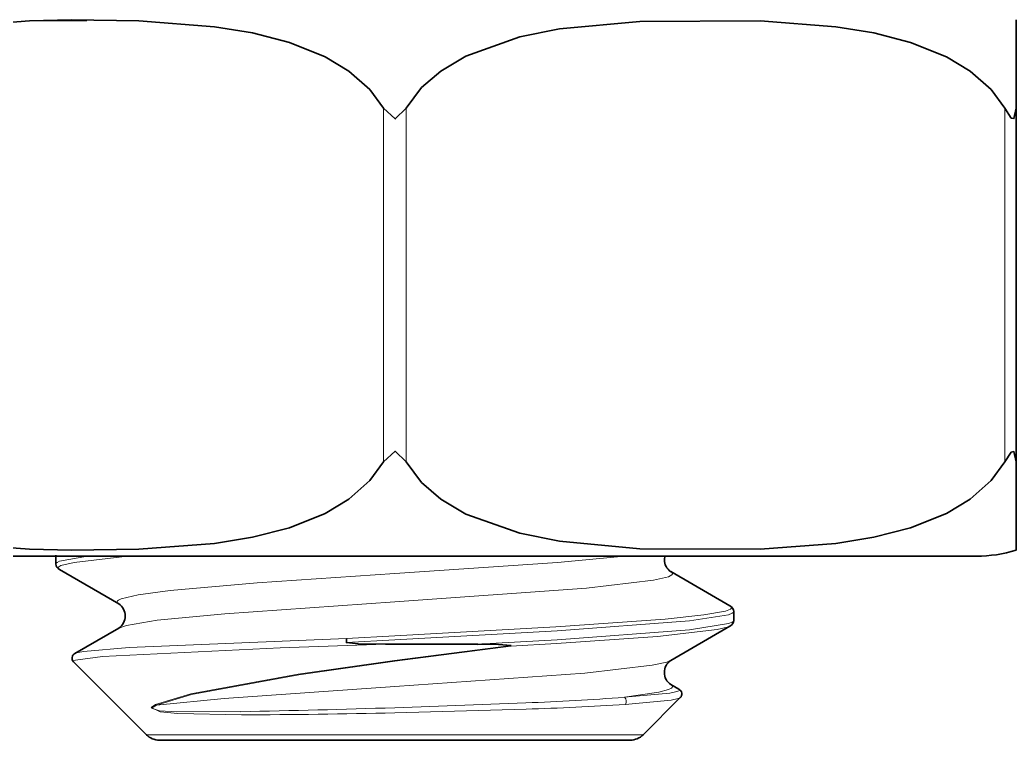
# Model space of a CAD drawing. Extents: x 218 to 1434, y 54 to 743.
# Drawn here: x 450.656 to 455.065, y 662.412 to 665.601 of the extents above; entities that cross this region are included whole.
import ezdxf

# ---------------------------------------------------------------- set-up
doc = ezdxf.new("R2010")
doc.units = 0

msp = doc.modelspace()

# ---------------------------------------------------------------- linework, layer by layer
at = {"color": 7, "lineweight": 13, "ltscale": 0.00519}
msp.add_line((450.9522, 665.5972), (450.7447, 665.5972), dxfattribs=at)
at = {"color": 7, "lineweight": 35, "ltscale": 0.009785}
for p, q in [((455.0654, 665.2092), (455.0654, 665.6006)), ((455.0654, 663.2525), (455.0654, 663.6439))]:
    msp.add_line(p, q, dxfattribs=at)
at = {"color": 7, "lineweight": 13, "ltscale": 0.039131}
for p, q in [((452.2654, 663.6439), (452.2654, 665.2092)), ((452.3654, 663.6439), (452.3654, 665.2092)), ((455.0154, 663.6439), (455.0154, 665.2092))]:
    msp.add_line(p, q, dxfattribs=at)
at = {"color": 7, "lineweight": 35, "ltscale": 0.039131}
msp.add_line((455.0654, 663.6439), (455.0654, 665.2092), dxfattribs=at)
at = {"color": 7, "lineweight": 35, "ltscale": 0.000984192}
for p, q in [((450.8154, 663.1918), (450.8154, 663.2312)), ((453.8154, 662.9418), (453.8154, 662.9812))]:
    msp.add_line(p, q, dxfattribs=at)
at = {"color": 7, "lineweight": 35, "ltscale": 0.030886}
msp.add_line((450.9754, 663.2266), (449.7399, 663.2266), dxfattribs=at)
at = {"color": 7, "lineweight": 35, "ltscale": 0.097886}
msp.add_line((454.8908, 663.2266), (450.9754, 663.2266), dxfattribs=at)
at = {"color": 7, "lineweight": 35, "ltscale": 0.000377877}
msp.add_line((453.5104, 663.2266), (453.5086, 663.2115), dxfattribs=at)
at = {"color": 7, "lineweight": 35, "ltscale": 0.007572}
for p, q in [((450.8317, 663.1672), (451.0937, 663.0151)), ((453.799, 663.0059), (453.5371, 663.1579)), ((453.799, 662.9172), (453.5371, 662.7651))]:
    msp.add_line(p, q, dxfattribs=at)
at = {"color": 7, "lineweight": 35, "ltscale": 0.005623}
msp.add_line((450.8991, 662.795), (451.0937, 662.9079), dxfattribs=at)
at = {"color": 7, "lineweight": 13, "ltscale": 0.017866}
msp.add_line((453.0289, 662.9133), (452.3154, 662.8735), dxfattribs=at)
at = {"color": 7, "lineweight": 13, "ltscale": 0.017982}
msp.add_line((453.0345, 662.896), (452.3163, 662.8563), dxfattribs=at)
at = {"color": 7, "lineweight": 35, "ltscale": 0.000433839}
msp.add_line((452.101, 662.8448), (452.1018, 662.8621), dxfattribs=at)
at = {"color": 7, "lineweight": 13, "ltscale": 0.00539}
msp.add_line((452.101, 662.8448), (452.3163, 662.8563), dxfattribs=at)
at = {"color": 7, "lineweight": 13, "ltscale": 0.005346}
msp.add_line((452.1018, 662.8621), (452.3154, 662.8735), dxfattribs=at)
at = {"color": 7, "lineweight": 35, "ltscale": 0.010194}
msp.add_line((452.6825, 662.8365), (452.2748, 662.8365), dxfattribs=at)
at = {"color": 7, "lineweight": 13, "ltscale": 0.012997}
msp.add_line((452.3144, 662.7644), (452.83, 662.8307), dxfattribs=at)
at = {"color": 7, "lineweight": 13, "ltscale": 0.008814}
msp.add_line((453.0345, 662.8566), (452.6825, 662.8365), dxfattribs=at)
at = {"color": 7, "lineweight": 13, "ltscale": 0.005044}
msp.add_line((453.0305, 662.8394), (452.8291, 662.8275), dxfattribs=at)
at = {"color": 7, "lineweight": 35, "ltscale": 8.27956e-05}
msp.add_line((452.8291, 662.8275), (452.83, 662.8307), dxfattribs=at)
at = {"color": 7, "lineweight": 13, "ltscale": 0.01295}
msp.add_line((452.3154, 662.7612), (452.8291, 662.8275), dxfattribs=at)
at = {"color": 7, "lineweight": 35, "ltscale": 0.011419}
msp.add_line((451.2162, 662.4357), (450.8932, 662.7587), dxfattribs=at)
at = {"color": 7, "lineweight": 35, "ltscale": 0.001035}
msp.add_line((453.5729, 662.6371), (453.5371, 662.6579), dxfattribs=at)
at = {"color": 7, "lineweight": 13, "ltscale": 0.000130621}
msp.add_line((451.2601, 662.5669), (451.256, 662.5701), dxfattribs=at)
at = {"color": 7, "lineweight": 13, "ltscale": 0.014527}
msp.add_line((452.8961, 662.5768), (452.3154, 662.5555), dxfattribs=at)
at = {"color": 7, "lineweight": 35, "ltscale": 0.005815}
msp.add_line((453.4146, 662.4357), (453.579, 662.6002), dxfattribs=at)
at = {"color": 7, "lineweight": 13, "ltscale": 0.014524}
msp.add_line((452.8967, 662.549), (452.3159, 662.5328), dxfattribs=at)
at = {"color": 7, "lineweight": 13, "ltscale": 0.040654}
msp.add_line((452.8423, 662.4357), (451.2162, 662.4357), dxfattribs=at)
at = {"color": 7, "lineweight": 13, "ltscale": 0.014305}
msp.add_line((453.4146, 662.4357), (452.8423, 662.4357), dxfattribs=at)
at = {"color": 7, "lineweight": 35, "ltscale": 0.038561}
msp.add_line((452.8152, 662.4122), (451.2728, 662.4122), dxfattribs=at)
at = {"color": 7, "lineweight": 35, "ltscale": 0.013569}
msp.add_line((453.358, 662.4122), (452.8152, 662.4122), dxfattribs=at)
at = {"color": 7, "lineweight": 35}
for points in [[(449.6154, 665.2092), (449.6762, 665.2922), (449.7693, 665.3741), (449.874, 665.437), (450.0321, 665.5006), (450.1953, 665.5427), (450.363, 665.57), (450.6986, 665.5961), (450.8842, 665.6003)], [(452.2654, 665.2092), (452.2045, 665.2922), (452.1115, 665.3741), (452.0067, 665.437), (451.8487, 665.5006), (451.6855, 665.5427), (451.5178, 665.57), (451.1821, 665.5961), (450.8842, 665.6003)], [(455.0154, 665.2092), (454.9545, 665.2922), (454.8615, 665.3741), (454.7567, 665.437), (454.5987, 665.5006), (454.4355, 665.5427), (454.2678, 665.57), (453.9321, 665.5961), (453.4003, 665.594), (453.0452, 665.5605), (452.8683, 665.5251), (452.6301, 665.44), (452.5194, 665.3743), (452.4341, 665.3007), (452.3654, 665.2092)], [(452.2654, 665.2092), (452.3171, 665.162), (452.3654, 665.2092)], [(455.0154, 665.2092), (455.0442, 665.1659), (455.056, 665.1635), (455.0654, 665.2092)], [(452.2654, 663.6439), (452.3171, 663.6912), (452.3654, 663.6439)], [(455.0154, 663.6439), (455.0442, 663.6872), (455.056, 663.6896), (455.0654, 663.6439)], [(449.6154, 663.6439), (449.6762, 663.5609), (449.7693, 663.4789), (449.874, 663.4161), (450.0321, 663.3525), (450.1953, 663.3104), (450.363, 663.2831), (450.6986, 663.257), (450.8842, 663.2527)], [(452.2654, 663.6439), (452.2045, 663.5609), (452.1115, 663.4789), (452.0067, 663.4161), (451.8487, 663.3525), (451.6855, 663.3104), (451.5178, 663.2831), (451.1821, 663.257), (450.8842, 663.2527)], [(455.0154, 663.6439), (454.9545, 663.5609), (454.8615, 663.4789), (454.7567, 663.4161), (454.5987, 663.3525), (454.4355, 663.3104), (454.2678, 663.2831), (453.9321, 663.257), (453.4003, 663.2591), (453.0452, 663.2926), (452.8683, 663.3279), (452.6301, 663.4131), (452.5194, 663.4789), (452.4341, 663.5524), (452.3654, 663.6439)], [(452.2748, 662.8365), (452.1526, 662.8384), (452.1016, 662.8438), (452.101, 662.8448)]]:
    msp.add_lwpolyline(points, dxfattribs=at)
at = {"color": 7, "lineweight": 13}
for points in [[(450.9557, 663.2266), (450.8317, 663.2036), (450.8204, 663.1984), (450.8172, 663.1957), (450.8156, 663.1932), (450.8154, 663.1918)], [(451.1329, 663.2266), (450.8957, 663.199), (450.8376, 663.1847), (450.8283, 663.1795), (450.826, 663.1769), (450.8254, 663.1749), (450.8257, 663.173), (450.8268, 663.171), (450.8317, 663.1672)], [(452.3154, 663.149), (453.0363, 663.1989), (453.3324, 663.2266)], [(451.0937, 663.0151), (451.0883, 663.0192), (451.0868, 663.0212), (451.086, 663.0242), (451.0863, 663.0258), (451.0882, 663.0287), (451.0918, 663.0317), (451.1043, 663.0378), (451.18, 663.0554), (451.3205, 663.074), (451.707, 663.1078), (452.3154, 663.149)], [(452.3154, 663.024), (453.1642, 663.0847), (453.4612, 663.1195), (453.5268, 663.1354), (453.5418, 663.1436), (453.5446, 663.1476), (453.544, 663.1517), (453.5402, 663.1558), (453.5371, 663.1579)], [(451.0937, 662.9079), (451.1276, 662.9198), (451.264, 662.9424), (451.5638, 662.9717), (452.3154, 663.024)], [(453.799, 663.0059), (453.8044, 663.0014), (453.8053, 662.9992), (453.8051, 662.9969), (453.8042, 662.9955), (453.801, 662.9925), (453.7791, 662.9836), (453.6836, 662.9662), (453.5115, 662.9477), (453.0289, 662.9133)], [(453.8154, 662.9812), (453.8151, 662.9796), (453.8128, 662.9766), (453.8082, 662.9734), (453.7923, 662.9672), (453.62, 662.9401), (453.0345, 662.896)], [(453.8154, 662.9418), (453.8151, 662.9403), (453.8128, 662.9372), (453.8082, 662.9341), (453.7923, 662.9279), (453.62, 662.9008), (453.0345, 662.8566)], [(453.799, 662.9172), (453.7864, 662.9118), (453.7419, 662.9012), (453.4781, 662.8707), (453.0305, 662.8394)], [(450.8932, 662.7587), (450.8925, 662.7598), (450.8925, 662.7613), (450.8943, 662.763), (450.9028, 662.7665), (451.0215, 662.7819), (451.8088, 662.8203), (452.2748, 662.8365)], [(450.8991, 662.795), (450.907, 662.798), (450.9382, 662.8041), (451.14, 662.8217), (452.1018, 662.8621)], [(451.256, 662.5701), (451.4126, 662.6172), (451.8883, 662.7047), (452.3144, 662.7644)], [(451.2601, 662.5669), (451.4163, 662.6141), (451.8906, 662.7016), (452.3154, 662.7612)], [(452.3154, 662.649), (453.1569, 662.709), (453.455, 662.7434), (453.5192, 662.7578), (453.5371, 662.7651)], [(453.3318, 662.6015), (453.4838, 662.6238), (453.5274, 662.6357), (453.5402, 662.6422), (453.5435, 662.6455), (453.5446, 662.648), (453.5445, 662.6505), (453.5432, 662.653), (453.5371, 662.6579)], [(451.2601, 662.5669), (451.5602, 662.5964), (452.3154, 662.649)], [(453.3318, 662.6015), (453.5325, 662.6204), (453.5645, 662.6268), (453.5728, 662.6301), (453.5749, 662.6317), (453.5759, 662.6336), (453.5756, 662.6348), (453.5729, 662.6371)], [(451.6364, 662.5239), (451.3546, 662.5295), (451.2766, 662.5377), (451.2374, 662.556), (451.256, 662.5701)], [(451.6331, 662.5381), (451.3511, 662.5368), (451.2744, 662.5414), (451.2386, 662.5531), (451.2601, 662.5669)], [(453.3358, 662.5701), (453.5393, 662.5893), (453.5704, 662.5959), (453.5779, 662.5992), (453.579, 662.6002)]]:
    msp.add_lwpolyline(points, dxfattribs=at)
at = {"color": 7, "lineweight": 35}
for centre, radius, start, end in [((454.8907, 663.827), 0.6005, 270.0044, 286.9053), ((450.844, 663.1933), 0.0287, 182.8742, 244.8975), ((453.5719, 663.2105), 0.0632, 179.0833, 236.4742), ((451.0588, 662.9625), 0.0632, 359.0819, 56.4745), ((453.7865, 662.9796), 0.0291, 3.2899, 64.5263), ((451.0588, 662.9605), 0.0632, 303.5258, 0.9167), ((453.7865, 662.9435), 0.0291, 295.4595, 356.7076), ((452.7283, 661.9699), 0.8671, 83.263, 93.0262), ((450.9094, 662.7746), 0.0227, 116.661, 224.7207), ((453.5719, 662.7125), 0.0632, 123.5255, 180.9181), ((453.5719, 662.7105), 0.0632, 179.0813, 236.4962), ((453.5626, 662.6163), 0.0231, 315.442, 63.5214), ((451.2728, 662.4922), 0.08, 225.0045, 269.9955), ((453.358, 662.4922), 0.08, 270.0045, 314.9955)]:
    msp.add_arc(centre, radius, start, end, dxfattribs=at)
at = {"color": 7, "lineweight": 13}
for centre, radius, start, end in [((452.3558, 676.1343), 13.5681, 272.28203, 274.12502), ((452.4452, 676.7292), 14.1872, 271.82371, 273.59951), ((453.317, 662.5837), 0.0233, 324.2516, 50.2394), ((450.5218, 718.8578), 56.3308, 271.13046, 271.82464), ((451.5091, 697.2802), 34.7566, 270.20995, 271.33021)]:
    msp.add_arc(centre, radius, start, end, dxfattribs=at)

doc.saveas('drawing.dxf')
